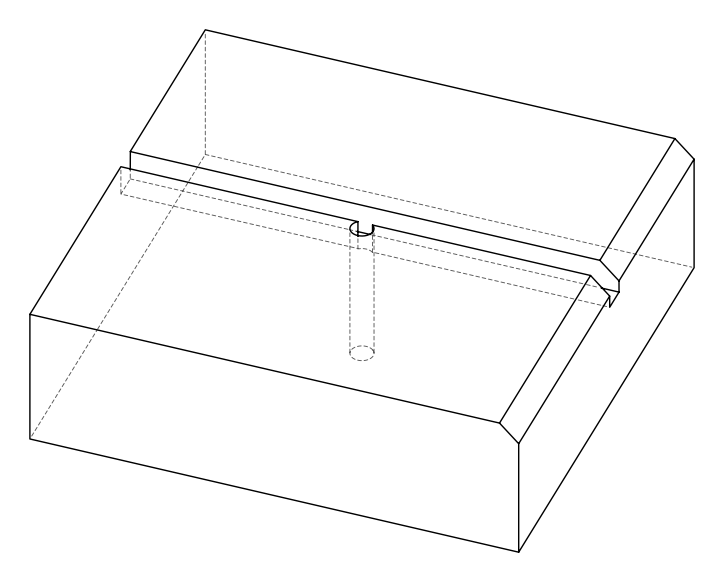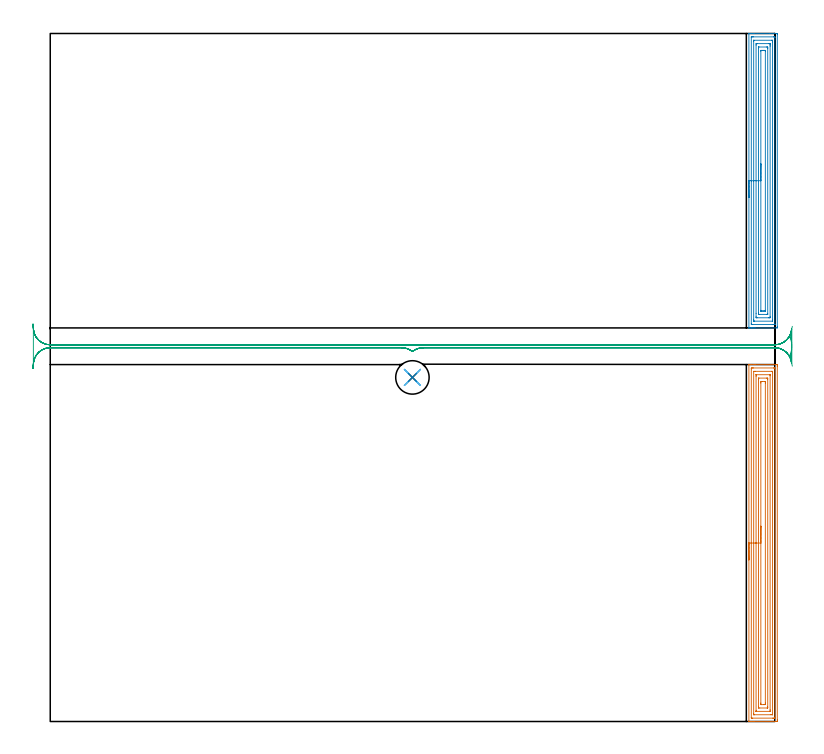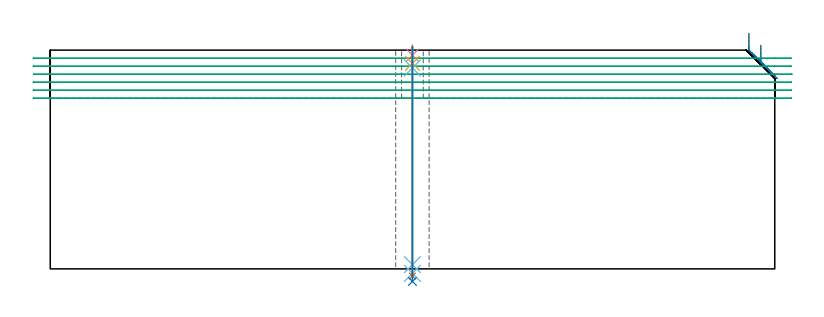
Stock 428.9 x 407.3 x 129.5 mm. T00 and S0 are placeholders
(PLAN: 8 operations, 6 tool changes, 32.4 min)
(1 AREA_MILL | FG_CHAMFER_SURFACE | UGT0205_001 | 10.49 min | 30875 mm3)
(2 AREA_MILL_1 | FG_CHAMFER_SURFACE_1 | UGT0205_001 | 8.71 min | 25657 mm3)
(3 MILL_RECTANGULAR_SLOT | SLOT_RECTANGULAR | UGT0201_136 | Follow Part, ap 5, ae 75% | 11.45 min | 262857 mm3)
(4 SPOT_DRILL | STEP1HOLE | NXT0321_9005460120000 | 0.05 min | 214 mm3)
(5 DRILL_BLIND_HOLE_INTO_CENTER | STEP1HOLE | NXT0301_023 | 0.04 min | 125 mm3)
(6 GUN_DRILL_THROUGH_HOLE | STEP1HOLE | UGT0307_001 | 0.58 min | 2268 mm3)
(7 SPADE_DRILL_TO_ENLARGE_THROUGH_HOLE | STEP1HOLE | UGT0306_003 | 0.54 min | 13203 mm3)
(8 DRILL_TO_ENLARGE_THROUGH_HOLE | STEP1HOLE | UGT0301_264 | 0.56 min | 22842 mm3)
(TOOL UGT0205_001 | Chamfer Mill 20 x 3 x 45 deg. | D20 FL50 Z2)
(TOOL UGT0201_136 | Carbide End Mill 20.0 | D20 FL30 Z4)
(TOOL NXT0321_9005460120000 | NC Spot Drill, 142deg, 12mm, Carbide, Uncoated | D12 PA142 FL30 Z2)
(TOOL NXT0301_023 | Carbide Drill 5.2mm [860.1-0520-016A1-MM 2214] | D5.2 PA140 FL28 Z2)
(TOOL UGT0307_001 | Gun Drill 5 mm | D5 PA130 FL24 Z1)
(TOOL UGT0306_003 | Spade Drill 12.5mm | D12.5 PA132 FL10 Z2)
(TOOL UGT0301_264 | Twist Drill 19.8 mm | D19.8 PA118 FL140 Z2)
(OP 1 AREA_MILL)
G17 G21 G94 G90
T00 M6
G54
G17 G0 G90 X413.6 Y95.65 S1061 M3
G43 Z139.5 H0
G94 G1 Y95.688 Z138.628 F250.
Y95.802 Z137.763
Y95.991 Z136.912
Y96.253 Z136.08
Y96.587 Z135.274
Y96.99 Z134.5
Y97.458 Z133.764
Y97.99 Z133.072
Y98.579 Z132.429
Y99.222 Z131.84
Y99.914 Z131.308
Y100.65 Z130.84
Y101.424 Z130.437
Y102.23 Z130.103
Y103.062 Z129.841
Y103.913 Z129.652
Y104.778 Z129.538
Y105.65 Z129.5
Y211.122
X413.603 Y211.292 Z129.488
X413.608 Y211.293 Z129.483
X413.967 Y211.3 Z129.133
X414.241 Z128.859
X414.943 Z128.152
X416.176 Z126.921
X416.707 Z126.387
X417.324 Z125.772
X429.323 Z113.775
X429.939 Y211.295 Z113.158
X430.392 Y211.29 Z112.706
X430.395 Y211.137 Z112.703
X430.399 Y210.675 Z112.701
X430.4 Y210.208 Z112.7
Y1.052
X430.399 Y0.625 Z112.701
X430.395 Y0.163 Z112.703
X430.392 Y0.01 Z112.706
X429.939 Y0.005 Z113.158
X429.323 Y0. Z113.775
X416.707 Z126.387
X415.294 Z127.802
X414.943 Z128.152
X414.241 Z128.859
X413.967 Z129.133
X413.608 Z129.483
X413.603 Y0.007 Z129.488
X413.6 Y0.178 Z129.5
Y105.65
X415.014 Z128.086
X415.015 Y208.815 Z128.085
Y208.888
X415.021 Y209.288 Z128.079
X415.421 Y209.297 Z127.679
X415.825 Y209.299 Z127.275
X416.3 Y209.3 Z126.8
X428.175 Y209.299 Z114.925
X428.653 Y209.297 Z114.447
X428.88 Y209.29 Z114.22
X428.979 Y209.265 Z114.121
X428.985 Y208.961 Z114.115
Y208.888
Y2.485
Y2.412
X428.979 Y2.012 Z114.121
X428.579 Y2.003 Z114.521
X428.175 Y2.001 Z114.925
X427.7 Y2. Z115.4
X415.825 Y2.001 Z127.275
X415.347 Y2.003 Z127.753
X415.12 Y2.01 Z127.98
X415.021 Y2.035 Z128.079
X415.015 Y2.339 Z128.085
Y2.412
X415.014 Y105.65 Z128.086
X416.429 Z126.672
Y207.1 Z126.671
X416.43 Y207.241 Z126.67
X416.433 Y207.275 Z126.667
X416.435 Y207.286 Z126.665
X416.445 Y207.29 Z126.655
X416.512 Y207.297 Z126.588
X416.707 Y207.299 Z126.393
X417.392 Y207.3 Z125.708
X427.095 Z116.005
X427.293 Y207.299 Z115.807
X427.49 Y207.294 Z115.61
X427.545 Y207.29 Z115.555
X427.565 Y207.285 Z115.535
X427.567 Y207.268 Z115.533
X427.57 Y207.194 Z115.53
X427.571 Y207.1 Z115.529
Y206.817
Y4.2
X427.57 Y4.059 Z115.53
X427.567 Y4.025 Z115.533
X427.565 Y4.014 Z115.535
X427.555 Y4.01 Z115.545
X427.488 Y4.003 Z115.612
X427.293 Y4.001 Z115.807
X426.608 Y4. Z116.492
X416.905 Z126.195
X416.707 Y4.001 Z126.393
X416.51 Y4.006 Z126.59
X416.455 Y4.01 Z126.645
X416.435 Y4.015 Z126.665
X416.433 Y4.032 Z126.667
X416.43 Y4.106 Z126.67
X416.429 Y4.2 Z126.671
Y4.482
Y105.65 Z126.672
X417.843 Z125.257
Y204.418
X417.846 Y205.052 Z125.254
X417.85 Y205.267 Z125.25
X417.852 Y205.291 Z125.248
X417.874 Y205.293 Z125.226
X417.928 Y205.297 Z125.172
X418.036 Y205.299 Z125.064
X425.965 Z117.135
X426.071 Y205.297 Z117.029
X426.124 Y205.294 Z116.976
X426.146 Y205.291 Z116.954
X426.15 Y205.278 Z116.95
X426.153 Y205.166 Z116.947
X426.157 Y204.676 Z116.943
Y6.882
X426.154 Y6.248 Z116.946
X426.15 Y6.033 Z116.95
X426.148 Y6.009 Z116.952
X426.126 Y6.007 Z116.974
X426.072 Y6.003 Z117.028
X425.963 Y6.001 Z117.137
X418.035 Z125.065
X417.929 Y6.003 Z125.171
X417.876 Y6.006 Z125.224
X417.854 Y6.009 Z125.246
X417.85 Y6.022 Z125.25
X417.847 Y6.134 Z125.253
X417.843 Y6.624 Z125.257
Y105.65
X419.257 Z123.843
Y202.729
X419.258 Y202.827 Z123.842
X419.264 Y203.022 Z123.836
X419.278 Y203.29 Z123.822
X419.354 Y203.294 Z123.746
X419.576 Y203.299 Z123.524
X423.986 Y203.3 Z119.114
X424.646 Y203.293 Z118.454
X424.734 Y203.29 Z118.366
X424.74 Y202.925 Z118.36
X424.743 Y202.729 Z118.357
Y8.571
X424.742 Y8.473 Z118.358
X424.736 Y8.278 Z118.364
X424.722 Y8.01 Z118.378
X424.646 Y8.006 Z118.454
X424.424 Y8.001 Z118.676
X420.014 Y8. Z123.086
X419.354 Y8.007 Z123.746
X419.266 Y8.01 Z123.834
X419.26 Y8.375 Z123.84
X419.257 Y8.571 Z123.843
Y105.65
X420.671 Z122.429
X420.672 Y200.401 Z122.428
X420.674 Y200.843 Z122.426
X420.678 Y201.289 Z122.422
X421.118 Y201.295 Z121.982
X421.55 Y201.299 Z121.55
X422.882 Y201.3 Z120.218
X423.315 Y201.298 Z119.785
X423.323 Y201.291 Z119.777
X423.326 Y201.287 Z119.774
X423.328 Y200.843 Z119.772
X423.329 Y200.39 Z119.771
X423.328 Y10.899 Z119.772
X423.326 Y10.457 Z119.774
X423.322 Y10.011 Z119.778
X422.882 Y10.005 Z120.218
X422.45 Y10.001 Z120.65
X421.118 Y10. Z121.982
X420.685 Y10.002 Z122.415
X420.677 Y10.009 Z122.423
X420.674 Y10.013 Z122.426
X420.672 Y10.457 Z122.428
X420.671 Y10.909 Z122.429
Y105.65
Y106.522 Z122.467
Y107.386 Z122.581
Y108.238 Z122.77
Y109.07 Z123.032
Y109.876 Z123.366
Y110.65 Z123.769
Y111.386 Z124.237
Y112.078 Z124.768
Y112.721 Z125.358
Y113.31 Z126.001
Y113.841 Z126.693
Y114.31 Z127.429
Y114.713 Z128.203
Y115.047 Z129.009
Y115.309 Z129.841
Y115.498 Z130.692
Y115.612 Z131.557
Y115.65 Z132.429
G0 Z139.5
M5
M2
(OP 2 AREA_MILL_1)
G17 G21 G94 G90
T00 M6
G54
G17 G0 G90 X413.6 Y310.15 S1061 M3
G43 Z139.5 H0
G94 G1 Y310.188 Z138.628 F250.
Y310.302 Z137.763
Y310.491 Z136.912
Y310.753 Z136.08
Y311.087 Z135.274
Y311.49 Z134.5
Y311.958 Z133.764
Y312.49 Z133.072
Y313.079 Z132.429
Y313.722 Z131.839
Y314.414 Z131.308
Y315.15 Z130.84
Y315.924 Z130.437
Y316.73 Z130.103
Y317.562 Z129.841
Y318.413 Z129.652
Y319.278 Z129.538
Y320.15 Z129.5
Y407.144
X413.602 Y407.292 Z129.488
X413.607 Y407.294 Z129.484
X413.922 Y407.3 Z129.177
X414.324 Z128.775
X414.943 Z128.152
X416.134 Z126.962
X416.707 Z126.387
X425.826 Z117.271
X429.939 Z113.158
X430.228 Y407.298 Z112.869
X430.392 Y407.29 Z112.706
X430.399 Y407.125 Z112.699
X430.4 Y406.697 Z112.7
Y233.602
X430.396 Y233.172 Z112.702
X430.392 Y233.01 Z112.706
X430.226 Y233. Z112.872
X417.303 Z125.792
X416.707 Z126.387
X416.134 Z126.962
X415.825 Z127.271
X415.252 Z127.844
X414.943 Z128.152
X414.324 Z128.775
X413.923 Z129.176
X413.607 Y233.006 Z129.484
X413.602 Y233.008 Z129.488
X413.6 Y233.155 Z129.5
Y233.156
Y320.15
X415.014 Z128.086
X415.015 Y405.118 Z128.085
X415.016 Y405.22 Z128.084
X415.019 Y405.271 Z128.081
X415.02 Y405.288 Z128.08
X415.06 Y405.29 Z128.04
X415.444 Y405.298 Z127.656
X415.825 Y405.3 Z127.275
X416.325 Z126.775
X428.175 Y405.299 Z114.925
X428.677 Y405.297 Z114.423
X428.884 Y405.29 Z114.216
X428.979 Y405.282 Z114.121
X428.984 Y404.986 Z114.116
X428.985 Y404.913 Z114.115
Y235.182
X428.984 Y235.079 Z114.116
X428.981 Y235.029 Z114.119
X428.98 Y235.012 Z114.12
X428.94 Y235.01 Z114.16
X428.556 Y235.002 Z114.544
X428.175 Y235. Z114.925
X427.675 Z115.425
X415.825 Y235.001 Z127.275
X415.323 Y235.003 Z127.777
X415.116 Y235.01 Z127.984
X415.021 Y235.018 Z128.079
X415.015 Y235.314 Z128.085
Y235.387
X415.014 Y320.15 Z128.086
X416.428 Z126.672
X416.429 Y402.518 Z126.671
X416.433 Y403.128 Z126.667
X416.435 Y403.267 Z126.665
X416.441 Y403.29 Z126.659
X416.482 Y403.295 Z126.618
X416.539 Y403.299 Z126.561
X427.123 Y403.3 Z115.977
X427.293 Y403.298 Z115.807
X427.462 Y403.293 Z115.638
X427.565 Y403.288 Z115.535
X427.568 Y403.222 Z115.532
X427.57 Y403.128 Z115.53
X427.571 Y402.847 Z115.529
Y402.236
Y237.782
X427.567 Y237.171 Z115.533
X427.565 Y237.033 Z115.535
X427.559 Y237.01 Z115.541
X427.518 Y237.005 Z115.582
X427.461 Y237.001 Z115.639
X416.877 Y237. Z126.223
X416.707 Y237.002 Z126.393
X416.538 Y237.007 Z126.562
X416.435 Y237.012 Z126.665
X416.432 Y237.078 Z126.668
X416.43 Y237.171 Z126.67
X416.429 Y237.453 Z126.671
X416.428 Y238.064 Z126.672
Y320.15
X417.843 Z125.257
Y400.452
X417.846 Y401.085 Z125.254
X417.85 Y401.29 Z125.25
X418.052 Y401.295 Z125.048
X418.472 Y401.3 Z124.628
X418.515 Z124.585
X425.572 Z117.528
X425.956 Y401.295 Z117.144
X426.142 Y401.29 Z116.958
X426.15 Y401.186 Z116.95
X426.156 Y400.709 Z116.944
X426.157 Y400.452 Z116.943
Y399.816
Y239.848
X426.154 Y239.215 Z116.946
X426.15 Y239.01 Z116.95
X425.948 Y239.005 Z117.152
X425.529 Y239. Z117.571
X425.485 Z117.615
X418.428 Z124.672
X418.044 Y239.005 Z125.056
X417.858 Y239.01 Z125.242
X417.85 Y239.114 Z125.25
X417.844 Y239.591 Z125.256
X417.843 Y241.633 Z125.257
Y320.15
X419.257 Z123.843
Y398.863
X419.258 Y399.059 Z123.842
X419.261 Y399.189 Z123.839
X419.264 Y399.286 Z123.836
X419.277 Y399.29 Z123.823
X419.354 Y399.294 Z123.746
X419.611 Y399.299 Z123.489
X424.022 Z119.078
X424.646 Y399.292 Z118.454
X424.729 Y399.29 Z118.371
X424.738 Y398.96 Z118.362
X424.742 Y398.765 Z118.358
X424.743 Y398.667 Z118.357
Y398.57
Y241.437
X424.742 Y241.241 Z118.358
X424.739 Y241.111 Z118.361
X424.736 Y241.014 Z118.364
X424.723 Y241.01 Z118.377
X424.646 Y241.006 Z118.454
X424.389 Y241.001 Z118.711
X419.978 Z123.122
X419.354 Y241.008 Z123.746
X419.271 Y241.01 Z123.829
X419.262 Y241.339 Z123.838
X419.258 Y241.535 Z123.842
X419.257 Y241.633 Z123.843
Y241.73
Y320.15
X420.671 Z122.429
Y396.883
X420.673 Y397.109 Z122.427
X420.675 Y397.221 Z122.425
X420.678 Y397.275 Z122.422
X420.683 Y397.291 Z122.417
X420.71 Y397.295 Z122.39
X421.118 Y397.298 Z121.982
X421.588 Y397.3 Z121.512
X422. Z121.1
X422.47 Z120.63
X422.882 Y397.297 Z120.218
X423.294 Y397.292 Z119.806
X423.317 Y397.29 Z119.783
X423.322 Y397.278 Z119.778
X423.325 Y397.234 Z119.775
X423.328 Y397.154 Z119.772
X423.329 Y397.033 Z119.771
Y396.883
Y243.417
X423.328 Y243.191 Z119.772
X423.325 Y243.079 Z119.775
X423.322 Y243.025 Z119.778
X423.317 Y243.009 Z119.783
X423.29 Y243.005 Z119.81
X422.882 Y243.002 Z120.218
X422.412 Y243. Z120.688
X422. Z121.1
X421.53 Z121.57
X421.118 Y243.003 Z121.982
X420.706 Y243.008 Z122.394
X420.683 Y243.01 Z122.417
X420.678 Y243.022 Z122.422
X420.675 Y243.066 Z122.425
X420.672 Y243.146 Z122.428
X420.671 Y243.267 Z122.429
Y243.417
Y320.15
Y321.022 Z122.467
Y321.886 Z122.581
Y322.738 Z122.77
Y323.57 Z123.032
Y324.376 Z123.366
Y325.15 Z123.769
Y325.886 Z124.237
Y326.578 Z124.768
Y327.221 Z125.358
Y327.81 Z126.001
Y328.341 Z126.693
Y328.81 Z127.429
Y329.213 Z128.203
Y329.547 Z129.009
Y329.809 Z129.841
Y329.998 Z130.692
Y330.112 Z131.557
Y330.15 Z132.429
G0 Z139.5
M5
M2
(OP 3 MILL_RECTANGULAR_SLOT)
G17 G21 G94 G90
T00 M6
G54
G17 G0 G90 X-10.202 Y209.083 S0 M3
G43 Z139.5 H0
Z124.767
G94 G1 X-9.97 Y212.074 F250.
G2 X0. Y221.3 R10. F500.
G1 X208.056
G2 X214.4 Y219.03 R10.
X220.744 Y221.3 R10.
G1 X428.9
G2 X437.56 Y216.3 R10.
G3 X438.9 Y221.3 R10.
G1 Y223.
G3 X437.56 Y228. R10.
G2 X428.9 Y223. R10.
G1 X0.
G2 X-9.97 Y232.226 R10.
G1 X-10.202 Y235.217 F250.
G0 Y209.083 Z120.033
G1 X-9.97 Y212.074
G2 X0. Y221.3 R10. F500.
G1 X208.056
G2 X214.4 Y219.03 R10.
X220.744 Y221.3 R10.
G1 X428.9
G2 X437.899 Y215.661 R10.
G3 X438.9 Y220.023 R10.
G1 Y224.277
G3 X437.899 Y228.639 R10.
G2 X428.9 Y223. R10.
G1 X0.
G2 X-9.97 Y232.226 R10.
G1 X-10.202 Y235.217 F250.
G0 Z139.5
X439.299 Y233.931
Z115.3
G1 X438.696 Y230.992
G2 X428.9 Y223. R10. F500.
G1 X0.
G2 X-9.97 Y232.226 R10.
G1 X-10.
Y212.074
X-9.97
G2 X0. Y221.3 R10.
G1 X208.056
G2 X214.4 Y219.03 R10.
X220.744 Y221.3 R10.
G1 X428.9
G2 X438.696 Y213.311 R10.
G1 X439.299 Y210.373 F250.
G0 Z139.5
X-10.202 Y209.083
Z110.567
G1 X-9.97 Y212.074
G2 X0. Y221.3 R10. F500.
G1 X208.056
G2 X214.4 Y219.03 R10.
X220.744 Y221.3 R10.
G1 X428.9
G2 X438.87 Y212.074 R10.
G1 X438.9
Y232.226
X438.87
G2 X428.9 Y223. R10.
G1 X0.
G2 X-9.97 Y232.226 R10.
G1 X-10.202 Y235.217 F250.
G0 Y209.083 Z105.833
G1 X-9.97 Y212.074
G2 X0. Y221.3 R10. F500.
G1 X208.056
G2 X214.4 Y219.03 R10.
X220.744 Y221.3 R10.
G1 X428.9
G2 X438.87 Y212.074 R10.
G1 X438.9
Y232.226
X438.87
G2 X428.9 Y223. R10.
G1 X0.
G2 X-9.97 Y232.226 R10.
G1 X-10.202 Y235.217 F250.
G0 Y209.083 Z101.1
G1 X-9.97 Y212.074
G2 X0. Y221.3 R10. F500.
G1 X208.056
G2 X214.4 Y219.03 R10.
X220.744 Y221.3 R10.
G1 X428.9
G2 X438.87 Y212.074 R10.
G1 X438.9
Y232.226
X438.87
G2 X428.9 Y223. R10.
G1 X0.
G2 X-9.97 Y232.226 R10.
G1 X-10.202 Y235.217 F250.
G0 Z139.5
M5
M2
(OP 4 SPOT_DRILL)
G17 G21 G94 G90
T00 M6
G54
G17 G0 G90 X214.4 Y203.7 S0 M3
G43 Z139.5 H0
G94 G81 G98 Z126.5 F250. R132.5
G80
M5
M2
(OP 5 DRILL_BLIND_HOLE_INTO_CENTER)
G17 G21 G94 G90
T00 M6
G54
G17 G0 G90 X214.4 Y203.7 S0 M3
G43 Z139.5 H1
G94 G81 G98 Z121.7 F250. R131.5
G80
M5
M2
(OP 6 GUN_DRILL_THROUGH_HOLE)
G17 G21 G94 G90
T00 M6
G54
G17 G0 G90 X214.4 Y203.7 M8
G43 Z139.5 H0
Z127.362
S716 M3
G94 G1 Z118.944 F125. M26
G4 X.084
Z2.5 F250.
G4 X.084
Z-2.666 F125.
G4 X.084
M5
M9
G0 Z127.362
Z139.5
M2
(OP 7 SPADE_DRILL_TO_ENLARGE_THROUGH_HOLE)
G17 G21 G94 G90
T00 M6
G54
G17 G0 G90 X214.4 Y203.7 S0 M3
G43 Z139.5 H0
G94 G73 G98 Z-4.283 F250. Q12.162 R131.5
G80
M5
M2
(OP 8 DRILL_TO_ENLARGE_THROUGH_HOLE)
G17 G21 G94 G90
T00 M6
G54
G17 G0 G90 X214.4 Y203.7 S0 M3
G43 Z139.5 H0
G94 G73 G98 Z-7.449 F250. Q19.564 R131.5
G80
M5
M2
